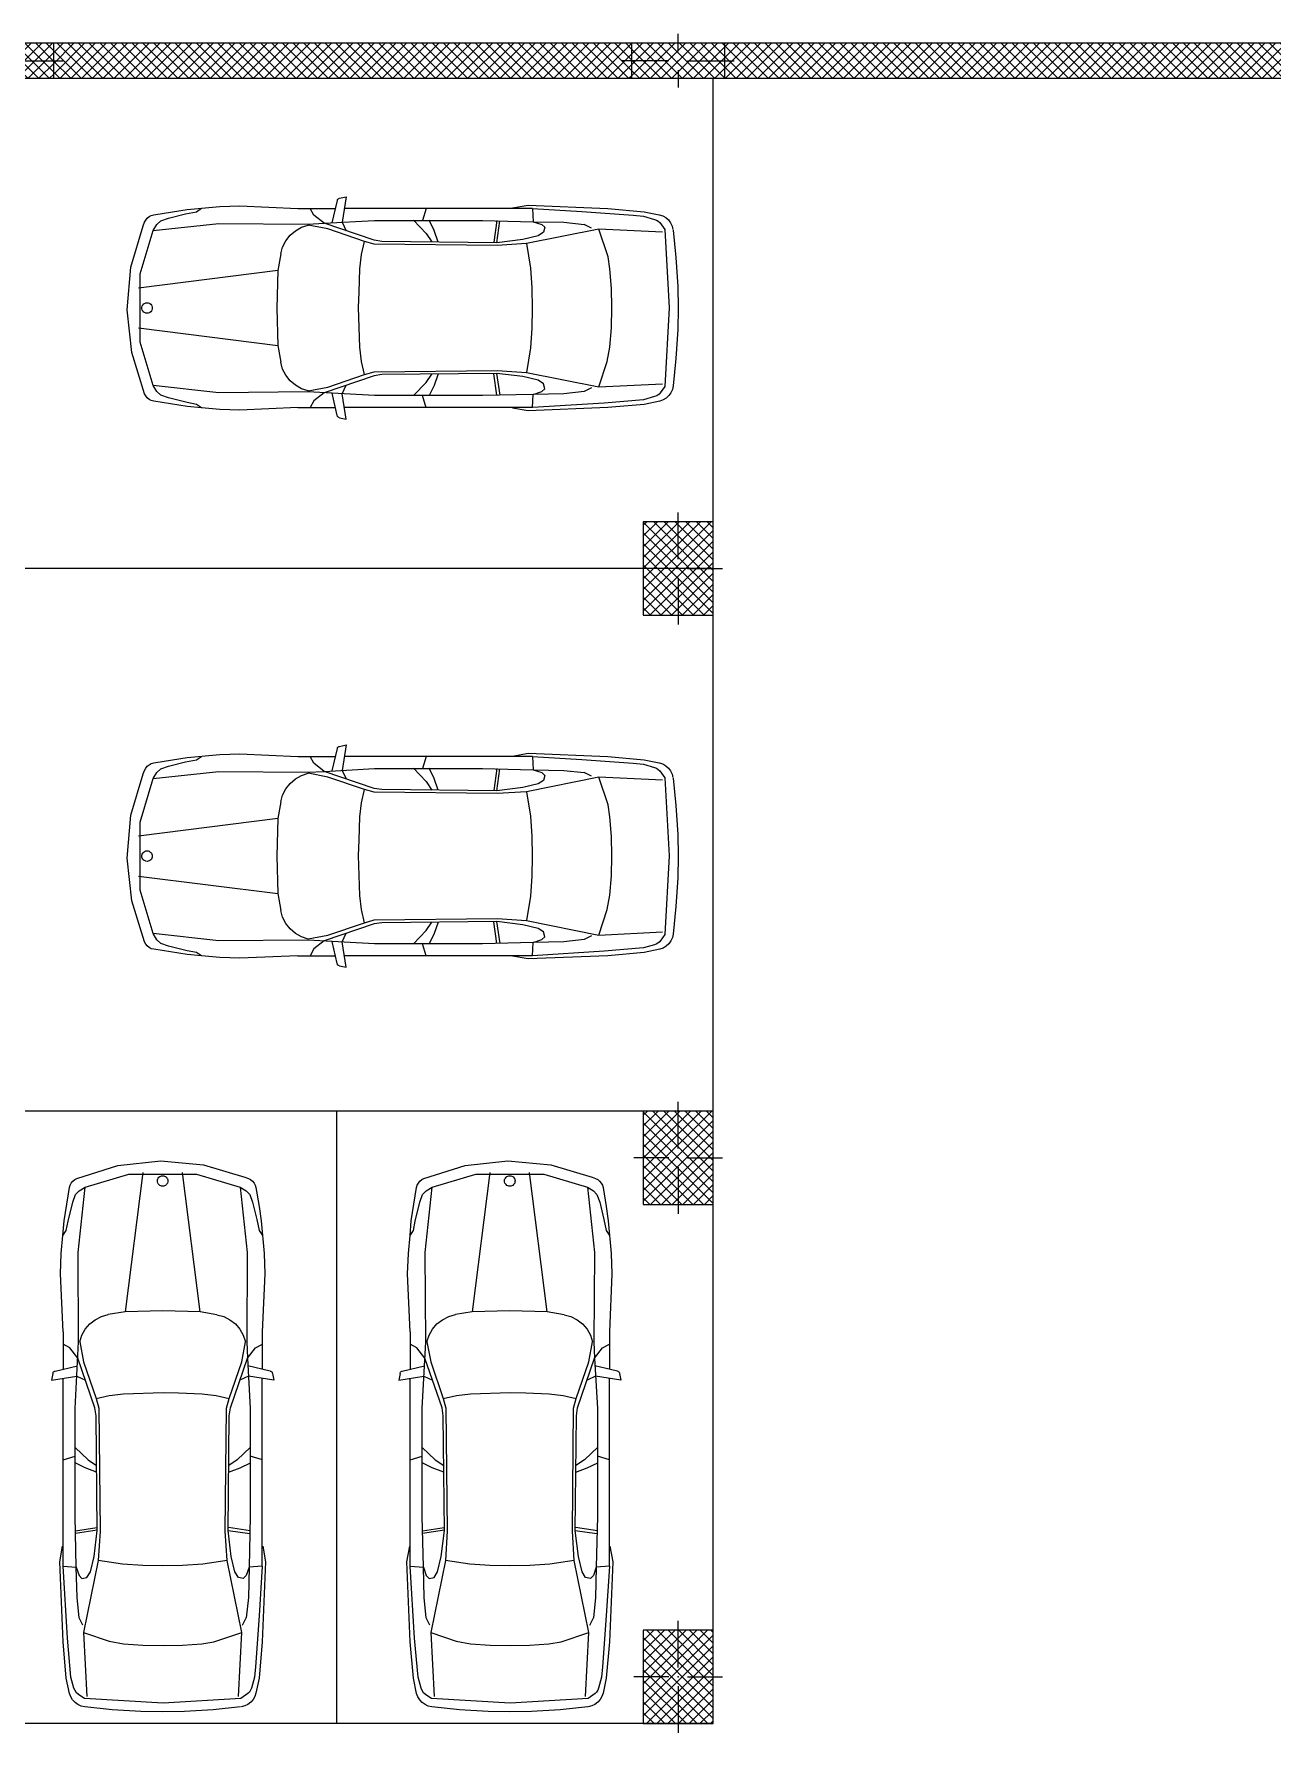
# Model space of a CAD drawing. Extents: x 613552 to 673048, y -929939 to -887889.
# Drawn here: x 619135 to 629743, y -910509 to -895949 of the extents above; entities that cross this region are included whole.
import ezdxf

# ---------------------------------------------------------------- set-up
doc = ezdxf.new("R2010")
doc.units = 0
for name, color, linetype in [('AAA_MOBILJE_PEN_NO__61', 251, 'CONTINUOUS'), ('DRAWING___FIGURE_PEN_NO__9', 132, 'CONTINUOUS'), ('STRUCTURAL_-_BEARING', 7, 'CONTINUOUS'), ('STRUCTURAL_-_BEARING_PEN_0', 14, 'CONTINUOUS'), ('STRUCTURAL_-_BEARING_PEN_1', 251, 'CONTINUOUS'), ('STRUCTURAL_-_BEARING_PEN_N', 7, 'CONTINUOUS')]:
    doc.layers.add(name, color=color, linetype=linetype)

# ---------------------------------------------------------------- blocks, each defined once
blk = doc.blocks.new('*X131')
at = {"layer": 'STRUCTURAL_-_BEARING_PEN_1', "color": 251, "linetype": 'CONTINUOUS'}
for p, q in [((546116, -896169), (546146, -896140)), ((546116, -896261), (546238, -896140)), ((546116, -896353), (546330, -896140)), ((546394, -896440), (546116, -896163)), ((546122, -896440), (546422, -896140)), ((546486, -896440), (546186, -896140)), ((546214, -896440), (546514, -896140)), ((546578, -896440), (546278, -896140)), ((546305, -896440), (546605, -896140)), ((546669, -896440), (546369, -896140)), ((546397, -896440), (546697, -896140)), ((546761, -896440), (546461, -896140)), ((546489, -896440), (546789, -896140)), ((546853, -896440), (546553, -896140)), ((546581, -896440), (546881, -896140)), ((546945, -896440), (546645, -896140)), ((546673, -896440), (546973, -896140)), ((547037, -896440), (546737, -896140)), ((546765, -896440), (547065, -896140)), ((547129, -896440), (546829, -896140)), ((546857, -896440), (547157, -896140)), ((547221, -896440), (546921, -896140)), ((546949, -896440), (547249, -896140)), ((547313, -896440), (547013, -896140)), ((547041, -896440), (547341, -896140)), ((547405, -896440), (547105, -896140)), ((547133, -896440), (547433, -896140)), ((547497, -896440), (547197, -896140)), ((547225, -896440), (547525, -896140)), ((547589, -896440), (547289, -896140)), ((547317, -896440), (547617, -896140)), ((547681, -896440), (547381, -896140)), ((547409, -896440), (547709, -896140)), ((547773, -896440), (547473, -896140)), ((547500, -896440), (547800, -896140)), ((547864, -896440), (547564, -896140)), ((547592, -896440), (547892, -896140)), ((547956, -896440), (547656, -896140)), ((547684, -896440), (547984, -896140)), ((548048, -896440), (547748, -896140)), ((547776, -896440), (548076, -896140)), ((548140, -896440), (547840, -896140)), ((547868, -896440), (548168, -896140)), ((548232, -896440), (547932, -896140)), ((547960, -896440), (548260, -896140)), ((548324, -896440), (548024, -896140)), ((548052, -896440), (548352, -896140)), ((548416, -896440), (548116, -896140)), ((548144, -896440), (548444, -896140)), ((548508, -896440), (548208, -896140)), ((548236, -896440), (548536, -896140)), ((548600, -896440), (548300, -896140)), ((548328, -896440), (548628, -896140)), ((548692, -896440), (548392, -896140)), ((548420, -896440), (548720, -896140)), ((548784, -896440), (548484, -896140)), ((548512, -896440), (548812, -896140)), ((548876, -896440), (548576, -896140)), ((548604, -896440), (548904, -896140)), ((548968, -896440), (548668, -896140)), ((548695, -896440), (548995, -896140)), ((549059, -896440), (548759, -896140)), ((548787, -896440), (549087, -896140)), ((549151, -896440), (548851, -896140)), ((548879, -896440), (549179, -896140)), ((549243, -896440), (548943, -896140)), ((548971, -896440), (549271, -896140)), ((549335, -896440), (549035, -896140)), ((549063, -896440), (549363, -896140)), ((549427, -896440), (549127, -896140)), ((549155, -896440), (549455, -896140)), ((549519, -896440), (549219, -896140)), ((549247, -896440), (549547, -896140)), ((549611, -896440), (549311, -896140)), ((549339, -896440), (549639, -896140)), ((549703, -896440), (549403, -896140)), ((549431, -896440), (549731, -896140)), ((549795, -896440), (549495, -896140)), ((549523, -896440), (549823, -896140)), ((549887, -896440), (549587, -896140)), ((549615, -896440), (549915, -896140)), ((549979, -896440), (549679, -896140)), ((549707, -896440), (550007, -896140)), ((550071, -896440), (549771, -896140)), ((549799, -896440), (550099, -896140)), ((550163, -896440), (549863, -896140)), ((549890, -896440), (550190, -896140)), ((550254, -896440), (549954, -896140)), ((549982, -896440), (550282, -896140)), ((550346, -896440), (550046, -896140)), ((550074, -896440), (550374, -896140)), ((550438, -896440), (550138, -896140)), ((550166, -896440), (550466, -896140)), ((550530, -896440), (550230, -896140)), ((550258, -896440), (550558, -896140)), ((550622, -896440), (550322, -896140)), ((550350, -896440), (550650, -896140)), ((550714, -896440), (550414, -896140)), ((550442, -896440), (550742, -896140)), ((550806, -896440), (550506, -896140)), ((550534, -896440), (550834, -896140)), ((550898, -896440), (550598, -896140)), ((550626, -896440), (550926, -896140)), ((550990, -896440), (550690, -896140)), ((550718, -896440), (551018, -896140)), ((551082, -896440), (550782, -896140)), ((550810, -896440), (551110, -896140)), ((551174, -896440), (550874, -896140)), ((550902, -896440), (551202, -896140)), ((551266, -896440), (550966, -896140)), ((550994, -896440), (551266, -896167)), ((551266, -896349), (551058, -896140)), ((551266, -896257), (551149, -896140)), ((551266, -896165), (551241, -896140)), ((546302, -896440), (546116, -896254)), ((551086, -896440), (551266, -896259)), ((546210, -896440), (546116, -896346)), ((546118, -896440), (546116, -896438)), ((551177, -896440), (551266, -896351))]:
    blk.add_line(p, q, dxfattribs=at)
blk = doc.blocks.new('*X132')
at = {"layer": 'STRUCTURAL_-_BEARING_PEN_1', "color": 251, "linetype": 'CONTINUOUS'}
for p, q in [((540366, -896220), (540447, -896140)), ((540366, -896312), (540538, -896140)), ((540366, -896404), (540630, -896140)), ((540694, -896440), (540394, -896140)), ((540422, -896440), (540722, -896140)), ((540786, -896440), (540486, -896140)), ((540514, -896440), (540814, -896140)), ((540878, -896440), (540578, -896140)), ((540606, -896440), (540906, -896140)), ((540970, -896440), (540670, -896140)), ((540698, -896440), (540998, -896140)), ((541062, -896440), (540762, -896140)), ((540790, -896440), (541090, -896140)), ((541154, -896440), (540854, -896140)), ((540882, -896440), (541182, -896140)), ((541246, -896440), (540946, -896140)), ((540974, -896440), (541274, -896140)), ((541338, -896440), (541038, -896140)), ((541066, -896440), (541366, -896140)), ((541430, -896440), (541130, -896140)), ((541158, -896440), (541458, -896140)), ((541522, -896440), (541222, -896140)), ((541250, -896440), (541550, -896140)), ((541614, -896440), (541314, -896140)), ((541342, -896440), (541642, -896140)), ((541706, -896440), (541406, -896140)), ((541433, -896440), (541733, -896140)), ((541797, -896440), (541497, -896140)), ((541525, -896440), (541825, -896140)), ((541889, -896440), (541589, -896140)), ((541617, -896440), (541917, -896140)), ((541981, -896440), (541681, -896140)), ((541709, -896440), (542009, -896140)), ((542073, -896440), (541773, -896140)), ((541801, -896440), (542101, -896140)), ((542165, -896440), (541865, -896140)), ((541893, -896440), (542193, -896140)), ((542257, -896440), (541957, -896140)), ((541985, -896440), (542285, -896140)), ((542349, -896440), (542049, -896140)), ((542077, -896440), (542377, -896140)), ((542441, -896440), (542141, -896140)), ((542169, -896440), (542469, -896140)), ((542533, -896440), (542233, -896140)), ((542261, -896440), (542561, -896140)), ((542625, -896440), (542325, -896140)), ((542353, -896440), (542653, -896140)), ((542717, -896440), (542417, -896140)), ((542445, -896440), (542745, -896140)), ((542809, -896440), (542509, -896140)), ((542537, -896440), (542837, -896140)), ((542901, -896440), (542601, -896140)), ((542629, -896440), (542929, -896140)), ((542992, -896440), (542692, -896140)), ((542720, -896440), (543020, -896140)), ((543084, -896440), (542784, -896140)), ((542812, -896440), (543112, -896140)), ((543176, -896440), (542876, -896140)), ((542904, -896440), (543204, -896140)), ((543268, -896440), (542968, -896140)), ((542996, -896440), (543296, -896140)), ((543360, -896440), (543060, -896140)), ((543088, -896440), (543388, -896140)), ((543452, -896440), (543152, -896140)), ((543180, -896440), (543480, -896140)), ((543544, -896440), (543244, -896140)), ((543272, -896440), (543572, -896140)), ((543636, -896440), (543336, -896140)), ((543364, -896440), (543664, -896140)), ((543728, -896440), (543428, -896140)), ((543456, -896440), (543756, -896140)), ((543820, -896440), (543520, -896140)), ((543548, -896440), (543848, -896140)), ((543912, -896440), (543612, -896140)), ((543640, -896440), (543940, -896140)), ((544004, -896440), (543704, -896140)), ((543732, -896440), (544032, -896140)), ((544096, -896440), (543796, -896140)), ((543824, -896440), (544124, -896140)), ((544188, -896440), (543888, -896140)), ((543915, -896440), (544215, -896140)), ((544279, -896440), (543979, -896140)), ((544007, -896440), (544307, -896140)), ((544371, -896440), (544071, -896140)), ((544099, -896440), (544399, -896140)), ((544463, -896440), (544163, -896140)), ((544191, -896440), (544491, -896140)), ((544555, -896440), (544255, -896140)), ((544283, -896440), (544583, -896140)), ((544647, -896440), (544347, -896140)), ((544375, -896440), (544675, -896140)), ((544739, -896440), (544439, -896140)), ((544467, -896440), (544767, -896140)), ((544831, -896440), (544531, -896140)), ((544559, -896440), (544859, -896140)), ((544923, -896440), (544623, -896140)), ((544651, -896440), (544951, -896140)), ((545015, -896440), (544715, -896140)), ((544743, -896440), (545043, -896140)), ((545107, -896440), (544807, -896140)), ((544835, -896440), (545135, -896140)), ((545199, -896440), (544899, -896140)), ((544927, -896440), (545227, -896140)), ((545291, -896440), (544991, -896140)), ((545019, -896440), (545316, -896142)), ((545316, -896374), (545083, -896140)), ((545316, -896282), (545174, -896140)), ((545316, -896190), (545266, -896140)), ((540602, -896440), (540366, -896204)), ((540511, -896440), (540366, -896296)), ((545110, -896440), (545316, -896234)), ((540419, -896440), (540366, -896388)), ((545202, -896440), (545316, -896326)), ((545294, -896440), (545316, -896418))]:
    blk.add_line(p, q, dxfattribs=at)
blk = doc.blocks.new('WALL_12', base_point=(539566, -896140))
at = {"layer": 'STRUCTURAL_-_BEARING_PEN_N', "color": 7, "linetype": 'CONTINUOUS', "flags": 128}
for points in [[(584366, -896140), (539566, -896140)], [(539866, -896440), (584066, -896440)]]:
    blk.add_lwpolyline(points, dxfattribs=at)
at = {"layer": 'STRUCTURAL_-_BEARING_PEN_1', "color": 251, "linetype": 'CONTINUOUS'}
for name in ['*X132', '*X131']:
    blk.add_blockref(name, (0, 0), dxfattribs=at)
blk = doc.blocks.new('*X167')
at = {"layer": 'STRUCTURAL_-_BEARING', "color": 18, "linetype": 'CONTINUOUS'}
for p, q in [((545316, -896142), (545319, -896140)), ((545316, -896234), (545410, -896140)), ((545316, -896326), (545502, -896140)), ((545316, -896418), (545594, -896140)), ((545658, -896440), (545358, -896140)), ((545386, -896440), (545686, -896140)), ((545750, -896440), (545450, -896140)), ((545478, -896440), (545778, -896140)), ((545842, -896440), (545542, -896140)), ((545570, -896440), (545870, -896140)), ((545934, -896440), (545634, -896140)), ((545662, -896440), (545962, -896140)), ((546026, -896440), (545726, -896140)), ((545754, -896440), (546054, -896140)), ((546116, -896438), (545818, -896140)), ((546116, -896346), (545910, -896140)), ((546116, -896254), (546002, -896140)), ((546116, -896163), (546094, -896140)), ((545566, -896440), (545316, -896190)), ((545474, -896440), (545316, -896282)), ((545846, -896440), (546116, -896169)), ((545938, -896440), (546116, -896261)), ((545383, -896440), (545316, -896374)), ((546030, -896440), (546116, -896353))]:
    blk.add_line(p, q, dxfattribs=at)
blk = doc.blocks.new('COLUMN_7', base_point=(545716, -896290))
at = {"layer": 'STRUCTURAL_-_BEARING_PEN_0', "color": 14, "linetype": 'CONTINUOUS', "flags": 128}
blk.add_lwpolyline([(545316, -896440), (546116, -896440), (546116, -896140), (545316, -896140)], close=True, dxfattribs=at)
at = {"layer": 'STRUCTURAL_-_BEARING_PEN_N', "color": 7, "linetype": 'CONTINUOUS'}
for p, q in [((545716, -896210), (545716, -896060)), ((545636, -896290), (545236, -896290)), ((545796, -896290), (546196, -896290)), ((545716, -896370), (545716, -896520))]:
    blk.add_line(p, q, dxfattribs=at)
blk.add_point((545716, -896290), dxfattribs=at)
at = {"layer": 'STRUCTURAL_-_BEARING', "color": 18, "linetype": 'CONTINUOUS'}
blk.add_blockref('*X167', (0, 0), dxfattribs=at)
blk = doc.blocks.new('*X168')
at = {"layer": 'STRUCTURAL_-_BEARING', "color": 18, "linetype": 'CONTINUOUS'}
for p, q in [((539566, -896193), (539619, -896140)), ((539566, -896285), (539711, -896140)), ((539566, -896377), (539803, -896140)), ((539867, -896440), (539567, -896140)), ((539595, -896440), (539895, -896140)), ((539959, -896440), (539659, -896140)), ((539687, -896440), (539987, -896140)), ((540051, -896440), (539751, -896140)), ((539779, -896440), (540079, -896140)), ((540143, -896440), (539843, -896140)), ((539871, -896440), (540171, -896140)), ((540235, -896440), (539935, -896140)), ((539963, -896440), (540263, -896140)), ((540327, -896440), (540027, -896140)), ((540055, -896440), (540355, -896140)), ((540366, -896388), (540119, -896140)), ((540366, -896296), (540211, -896140)), ((540366, -896204), (540302, -896140)), ((539775, -896440), (539566, -896231)), ((540147, -896440), (540366, -896220)), ((540238, -896440), (540366, -896312)), ((539683, -896440), (539566, -896323)), ((539591, -896440), (539566, -896415)), ((540330, -896440), (540366, -896404))]:
    blk.add_line(p, q, dxfattribs=at)
blk = doc.blocks.new('COLUMN_8', base_point=(539966, -896290))
at = {"layer": 'STRUCTURAL_-_BEARING_PEN_0', "color": 14, "linetype": 'CONTINUOUS', "flags": 128}
blk.add_lwpolyline([(539566, -896440), (540366, -896440), (540366, -896140), (539566, -896140)], close=True, dxfattribs=at)
at = {"layer": 'STRUCTURAL_-_BEARING_PEN_N', "color": 7, "linetype": 'CONTINUOUS'}
for p, q in [((539966, -896210), (539966, -896060)), ((539886, -896290), (539486, -896290)), ((540046, -896290), (540446, -896290)), ((539966, -896370), (539966, -896520))]:
    blk.add_line(p, q, dxfattribs=at)
blk.add_point((539966, -896290), dxfattribs=at)
at = {"layer": 'STRUCTURAL_-_BEARING', "color": 18, "linetype": 'CONTINUOUS'}
blk.add_blockref('*X168', (0, 0), dxfattribs=at)
blk = doc.blocks.new('*X203')
at = {"layer": 'STRUCTURAL_-_BEARING', "color": 18, "linetype": 'CONTINUOUS'}
for p, q in [((545416, -905326), (545453, -905290)), ((545416, -905418), (545545, -905290)), ((545416, -905510), (545637, -905290)), ((545416, -905602), (545729, -905290)), ((545416, -905694), (545821, -905290)), ((545416, -905786), (545912, -905290)), ((545416, -905878), (546004, -905290)), ((546016, -905898), (545416, -905298)), ((546016, -905806), (545500, -905290)), ((546016, -905715), (545592, -905290)), ((546016, -905623), (545684, -905290)), ((546016, -905531), (545776, -905290)), ((546016, -905439), (545867, -905290)), ((546016, -905347), (545959, -905290)), ((545416, -905970), (546016, -905370)), ((546016, -905990), (545416, -905390)), ((545416, -906062), (546016, -905462)), ((546016, -906082), (545416, -905482)), ((545932, -906090), (545416, -905574)), ((545480, -906090), (546016, -905554)), ((545840, -906090), (545416, -905666)), ((545748, -906090), (545416, -905758)), ((545572, -906090), (546016, -905645)), ((545664, -906090), (546016, -905737)), ((545656, -906090), (545416, -905850)), ((545756, -906090), (546016, -905829)), ((545848, -906090), (546016, -905921)), ((545564, -906090), (545416, -905942)), ((545472, -906090), (545416, -906034)), ((545940, -906090), (546016, -906013))]:
    blk.add_line(p, q, dxfattribs=at)
blk = doc.blocks.new('COLUMN_34', base_point=(545716, -905690))
at = {"layer": 'STRUCTURAL_-_BEARING_PEN_0', "color": 14, "linetype": 'CONTINUOUS', "flags": 128}
blk.add_lwpolyline([(545416, -906090), (546016, -906090), (546016, -905290), (545416, -905290)], close=True, dxfattribs=at)
at = {"layer": 'STRUCTURAL_-_BEARING_PEN_N', "color": 7, "linetype": 'CONTINUOUS'}
for p, q in [((545716, -905610), (545716, -905210)), ((545636, -905690), (545336, -905690)), ((545716, -905770), (545716, -906170)), ((545796, -905690), (546096, -905690))]:
    blk.add_line(p, q, dxfattribs=at)
blk.add_point((545716, -905690), dxfattribs=at)
at = {"layer": 'STRUCTURAL_-_BEARING', "color": 18, "linetype": 'CONTINUOUS'}
blk.add_blockref('*X203', (0, 0), dxfattribs=at)
blk = doc.blocks.new('*X204')
at = {"layer": 'STRUCTURAL_-_BEARING', "color": 18, "linetype": 'CONTINUOUS'}
for p, q in [((545416, -909831), (545507, -909740)), ((545416, -909922), (545599, -909740)), ((545416, -910014), (545691, -909740)), ((545416, -910106), (545783, -909740)), ((545416, -910198), (545875, -909740)), ((545416, -910290), (545967, -909740)), ((545416, -910382), (546016, -909782)), ((546016, -910403), (545416, -909803)), ((546016, -910311), (545445, -909740)), ((546016, -910219), (545537, -909740)), ((546016, -910127), (545629, -909740)), ((546016, -910035), (545721, -909740)), ((546016, -909943), (545813, -909740)), ((546016, -909851), (545905, -909740)), ((546016, -909759), (545997, -909740)), ((545416, -910474), (546016, -909874)), ((546016, -910495), (545416, -909895)), ((545970, -910540), (545416, -909987)), ((545443, -910540), (546016, -909966)), ((545878, -910540), (545416, -910078)), ((545534, -910540), (546016, -910058)), ((545786, -910540), (545416, -910170)), ((545694, -910540), (545416, -910262)), ((545626, -910540), (546016, -910150)), ((545718, -910540), (546016, -910242)), ((545602, -910540), (545416, -910354)), ((545810, -910540), (546016, -910334)), ((545902, -910540), (546016, -910426)), ((545510, -910540), (545416, -910446)), ((545418, -910540), (545416, -910538)), ((545994, -910540), (546016, -910517))]:
    blk.add_line(p, q, dxfattribs=at)
blk = doc.blocks.new('COLUMN_35', base_point=(545716, -910140))
at = {"layer": 'STRUCTURAL_-_BEARING_PEN_0', "color": 14, "linetype": 'CONTINUOUS', "flags": 128}
blk.add_lwpolyline([(545416, -910540), (546016, -910540), (546016, -909740), (545416, -909740)], close=True, dxfattribs=at)
at = {"layer": 'STRUCTURAL_-_BEARING_PEN_N', "color": 7, "linetype": 'CONTINUOUS'}
for p, q in [((545716, -910060), (545716, -909660)), ((545636, -910140), (545336, -910140)), ((545796, -910140), (546096, -910140)), ((545716, -910220), (545716, -910620))]:
    blk.add_line(p, q, dxfattribs=at)
blk.add_point((545716, -910140), dxfattribs=at)
at = {"layer": 'STRUCTURAL_-_BEARING', "color": 18, "linetype": 'CONTINUOUS'}
blk.add_blockref('*X204', (0, 0), dxfattribs=at)
blk = doc.blocks.new('*X219')
at = {"layer": 'STRUCTURAL_-_BEARING', "color": 18, "linetype": 'CONTINUOUS'}
for p, q in [((545416, -900270), (545447, -900240)), ((545416, -900362), (545539, -900240)), ((545416, -900454), (545631, -900240)), ((545416, -900546), (545723, -900240)), ((545416, -900638), (545815, -900240)), ((545416, -900730), (545907, -900240)), ((545416, -900822), (545999, -900240)), ((546016, -900843), (545416, -900243)), ((546016, -900751), (545506, -900240)), ((546016, -900659), (545597, -900240)), ((546016, -900567), (545689, -900240)), ((546016, -900475), (545781, -900240)), ((546016, -900383), (545873, -900240)), ((546016, -900291), (545965, -900240)), ((545416, -900914), (546016, -900314)), ((546016, -900934), (545416, -900334)), ((545416, -901006), (546016, -900406)), ((546016, -901026), (545416, -900426)), ((545938, -901040), (545416, -900518)), ((545474, -901040), (546016, -900498)), ((545846, -901040), (545416, -900610)), ((545566, -901040), (546016, -900590)), ((545658, -901040), (546016, -900682)), ((545754, -901040), (545416, -900702)), ((545662, -901040), (545416, -900794)), ((545750, -901040), (546016, -900774)), ((545570, -901040), (545416, -900886)), ((545842, -901040), (546016, -900865)), ((545934, -901040), (546016, -900957)), ((545478, -901040), (545416, -900978))]:
    blk.add_line(p, q, dxfattribs=at)
blk = doc.blocks.new('COLUMN_50', base_point=(545716, -900640))
at = {"layer": 'STRUCTURAL_-_BEARING_PEN_0', "color": 14, "linetype": 'CONTINUOUS', "flags": 128}
blk.add_lwpolyline([(545416, -900240), (545416, -901040), (546016, -901040), (546016, -900240)], close=True, dxfattribs=at)
at = {"layer": 'STRUCTURAL_-_BEARING_PEN_N', "color": 7, "linetype": 'CONTINUOUS'}
for p, q in [((545716, -900560), (545716, -900160)), ((545636, -900640), (545336, -900640)), ((545796, -900640), (546096, -900640)), ((545716, -900720), (545716, -901120))]:
    blk.add_line(p, q, dxfattribs=at)
blk.add_point((545716, -900640), dxfattribs=at)
at = {"layer": 'STRUCTURAL_-_BEARING', "color": 18, "linetype": 'CONTINUOUS'}
blk.add_blockref('*X219', (0, 0), dxfattribs=at)

msp = doc.modelspace()

# ---------------------------------------------------------------- linework, layer by layer
at = {"layer": 'AAA_MOBILJE_PEN_NO__61', "color": 251, "linetype": 'CONTINUOUS'}
for p, q in [((620161, -897499), (620321, -897472)), ((620321, -897472), (620447, -897453)), ((620434, -897491), (620528, -897472)), ((620447, -897453), (620727, -897428)), ((620528, -897472), (620572, -897443)), ((620727, -897428), (620899, -897422)), ((620899, -897422), (621396, -897444)), ((621396, -897444), (621717, -897444)), ((621534, -897502), (621502, -897444)), ((621733, -897376), (621688, -897568)), ((621752, -897357), (621809, -897345)), ((621809, -897345), (621777, -897563)), ((623406, -897444), (621795, -897444)), ((622495, -897444), (622463, -897547)), ((623235, -897440), (623369, -897416)), ((623369, -897416), (624053, -897444)), ((623406, -897444), (623413, -897558)), ((623406, -897444), (623830, -897471)), ((623830, -897471), (624269, -897502)), ((624053, -897444), (624364, -897472)), ((624364, -897472), (624493, -897499)), ((620071, -897593), (620083, -897563)), ((620157, -897633), (620718, -897572)), ((620157, -897633), (620188, -897582)), ((620188, -897582), (620221, -897550)), ((620221, -897550), (620287, -897527)), ((620287, -897527), (620434, -897491)), ((620718, -897572), (621483, -897578)), ((621483, -897578), (621623, -897571)), ((621653, -897620), (621484, -897588)), ((621623, -897571), (621534, -897502)), ((621623, -897571), (622054, -897547)), ((622049, -897717), (621623, -897571)), ((621968, -897727), (621653, -897620)), ((621777, -897563), (621811, -897636)), ((622054, -897547), (622977, -897547)), ((622386, -897545), (622495, -897659)), ((622563, -897633), (622520, -897545)), ((622977, -897547), (623413, -897558)), ((623102, -897547), (623075, -897734)), ((623100, -897738), (623126, -897550)), ((623974, -897621), (623356, -897746)), ((623413, -897558), (623674, -897563)), ((623413, -897558), (623486, -897582)), ((623486, -897582), (623512, -897606)), ((623512, -897606), (623502, -897649)), ((623674, -897563), (623849, -897582)), ((623912, -897613), (623849, -897582)), ((624521, -897648), (623974, -897621)), ((624054, -897858), (623974, -897621)), ((624269, -897502), (624358, -897511)), ((624358, -897511), (624451, -897538)), ((624497, -897566), (624540, -897626)), ((620046, -898006), (620157, -897633)), ((621942, -897840), (621968, -897727)), ((622050, -897750), (621968, -897727)), ((622117, -897727), (622049, -897717)), ((623105, -897762), (622050, -897750)), ((623100, -897738), (622117, -897727)), ((622495, -897659), (622543, -897731)), ((622599, -897732), (622563, -897633)), ((623323, -897710), (623100, -897738)), ((623356, -897746), (623105, -897762)), ((623454, -897678), (623323, -897710)), ((623356, -897746), (623389, -897955)), ((623502, -897649), (623454, -897678)), ((624540, -897626), (624579, -898295)), ((624611, -897630), (624636, -897865)), ((621251, -897832), (621226, -897976)), ((621928, -897961), (621942, -897840)), ((624070, -897962), (624054, -897858)), ((624636, -897865), (624651, -898112)), ((621226, -897976), (620032, -898127)), ((620046, -898589), (620046, -898006)), ((621226, -897976), (621216, -898298)), ((621921, -898161), (621928, -897961)), ((623389, -897955), (623401, -898126)), ((624083, -898129), (624070, -897962)), ((621917, -898293), (621921, -898161)), ((623401, -898126), (623403, -898301)), ((624086, -898294), (624083, -898129)), ((624651, -898112), (624655, -898298)), ((619933, -898298), (619933, -898298)), ((621216, -898298), (621226, -898619)), ((621928, -898634), (621917, -898293)), ((623403, -898301), (623401, -898469)), ((624083, -898466), (624086, -898294)), ((624579, -898295), (624540, -898969)), ((624655, -898298), (624651, -898483)), ((620032, -898468), (621226, -898619)), ((623401, -898469), (623389, -898640)), ((624070, -898633), (624083, -898466)), ((624651, -898483), (624636, -898730)), ((620157, -898962), (620046, -898589)), ((621226, -898619), (621250, -898763)), ((621942, -898755), (621928, -898634)), ((623389, -898640), (623356, -898849)), ((624047, -898756), (624070, -898633)), ((621968, -898868), (621942, -898755)), ((623974, -898974), (624047, -898756)), ((624636, -898730), (624611, -898965)), ((622049, -898878), (621623, -899024)), ((621653, -898975), (621968, -898868)), ((621968, -898868), (622050, -898845)), ((622117, -898868), (622049, -898878)), ((622050, -898845), (623105, -898833)), ((623100, -898858), (622117, -898868)), ((622495, -898936), (622543, -898864)), ((622599, -898863), (622563, -898962)), ((623102, -899045), (623075, -898861)), ((623098, -898858), (623126, -899045)), ((623323, -898885), (623100, -898858)), ((623105, -898833), (623356, -898849)), ((623454, -898917), (623323, -898885)), ((623356, -898849), (623974, -898974)), ((623502, -898946), (623454, -898917)), ((620718, -899023), (620157, -898962)), ((620188, -899014), (620157, -898962)), ((620221, -899045), (620188, -899014)), ((620287, -899068), (620221, -899045)), ((620449, -899108), (620287, -899068)), ((621483, -899017), (620718, -899023)), ((622054, -899048), (621483, -899017)), ((621484, -899007), (621653, -898975)), ((621623, -899024), (621534, -899093)), ((621733, -899219), (621689, -899028)), ((621777, -899032), (621811, -898959)), ((621809, -899250), (621777, -899032)), ((622977, -899048), (622054, -899048)), ((622387, -899048), (622495, -898936)), ((622495, -899152), (622463, -899048)), ((622563, -898962), (622521, -899048)), ((623413, -899038), (622977, -899048)), ((623406, -899151), (623413, -899038)), ((623413, -899038), (623486, -899013)), ((623674, -899032), (623413, -899038)), ((623486, -899013), (623512, -898989)), ((623512, -898989), (623502, -898946)), ((623849, -899013), (623674, -899032)), ((623912, -898982), (623849, -899013)), ((623974, -898974), (624521, -898947)), ((624451, -899057), (624358, -899084)), ((624540, -898969), (624501, -899025)), ((620447, -899142), (620161, -899096)), ((620572, -899152), (620447, -899142)), ((620528, -899123), (620449, -899108)), ((620572, -899152), (620528, -899123)), ((620727, -899167), (620572, -899152)), ((620899, -899173), (620727, -899167)), ((621396, -899151), (620899, -899173)), ((621396, -899151), (621717, -899151)), ((621534, -899093), (621502, -899151)), ((623406, -899151), (621795, -899151)), ((623369, -899179), (623235, -899155)), ((624053, -899151), (623369, -899179)), ((624022, -899113), (623406, -899151)), ((624358, -899084), (624022, -899113)), ((624364, -899124), (624053, -899151)), ((624497, -899095), (624364, -899124)), ((621752, -899238), (621809, -899250)), ((620447, -902150), (620727, -902125)), ((620727, -902125), (620899, -902119)), ((620899, -902119), (621396, -902141)), ((621733, -902073), (621688, -902265)), ((621752, -902054), (621809, -902042)), ((621809, -902042), (621777, -902260)), ((623235, -902137), (623369, -902113)), ((623369, -902113), (624053, -902141)), ((620071, -902290), (620083, -902260)), ((620157, -902330), (620718, -902269)), ((620157, -902330), (620188, -902279)), ((620161, -902196), (620321, -902169)), ((620188, -902279), (620221, -902247)), ((620221, -902247), (620287, -902224)), ((620287, -902224), (620434, -902188)), ((620321, -902169), (620447, -902150)), ((620434, -902188), (620528, -902169)), ((620528, -902169), (620572, -902140)), ((620718, -902269), (621483, -902275)), ((621396, -902141), (621717, -902141)), ((621483, -902275), (621623, -902268)), ((621534, -902199), (621502, -902141)), ((621623, -902268), (621534, -902199)), ((621623, -902268), (622054, -902244)), ((622049, -902414), (621623, -902268)), ((621777, -902260), (621811, -902333)), ((623406, -902141), (621795, -902141)), ((622054, -902244), (622977, -902244)), ((622386, -902242), (622495, -902356)), ((622495, -902141), (622463, -902244)), ((622563, -902330), (622520, -902242)), ((622977, -902244), (623413, -902255)), ((623102, -902244), (623075, -902431)), ((623100, -902435), (623126, -902247)), ((623406, -902141), (623413, -902255)), ((623406, -902141), (623830, -902168)), ((623413, -902255), (623674, -902260)), ((623413, -902255), (623486, -902279)), ((623486, -902279), (623512, -902303)), ((623674, -902260), (623849, -902279)), ((623830, -902168), (624269, -902199)), ((623912, -902310), (623849, -902279)), ((624053, -902141), (624364, -902169)), ((624269, -902199), (624358, -902208)), ((624358, -902208), (624451, -902235)), ((624364, -902169), (624493, -902196)), ((624497, -902263), (624540, -902323)), ((620046, -902703), (620157, -902330)), ((621653, -902317), (621484, -902285)), ((621968, -902424), (621653, -902317)), ((621942, -902537), (621968, -902424)), ((622050, -902447), (621968, -902424)), ((622117, -902424), (622049, -902414)), ((623100, -902435), (622117, -902424)), ((622495, -902356), (622543, -902428)), ((622599, -902429), (622563, -902330)), ((623323, -902407), (623100, -902435)), ((623454, -902375), (623323, -902407)), ((623974, -902318), (623356, -902443)), ((623502, -902346), (623454, -902375)), ((623512, -902303), (623502, -902346)), ((624521, -902345), (623974, -902318)), ((624054, -902555), (623974, -902318)), ((624540, -902323), (624579, -902992)), ((624611, -902327), (624636, -902562)), ((621251, -902529), (621226, -902673)), ((621928, -902658), (621942, -902537)), ((623105, -902459), (622050, -902447)), ((623356, -902443), (623105, -902459)), ((623356, -902443), (623389, -902652)), ((624070, -902659), (624054, -902555)), ((624636, -902562), (624651, -902809)), ((621226, -902673), (620032, -902824)), ((620046, -903286), (620046, -902703)), ((621226, -902673), (621216, -902995)), ((621921, -902858), (621928, -902658)), ((623389, -902652), (623401, -902823)), ((624083, -902826), (624070, -902659)), ((621917, -902990), (621921, -902858)), ((623401, -902823), (623403, -902998)), ((624086, -902991), (624083, -902826)), ((624651, -902809), (624655, -902995)), ((619933, -902995), (619933, -902995)), ((621216, -902995), (621226, -903316)), ((621928, -903331), (621917, -902990)), ((623403, -902998), (623401, -903166)), ((624083, -903163), (624086, -902991)), ((624579, -902992), (624540, -903666)), ((624655, -902995), (624651, -903180)), ((620032, -903165), (621226, -903316)), ((620157, -903659), (620046, -903286)), ((623401, -903166), (623389, -903337)), ((624070, -903330), (624083, -903163)), ((624651, -903180), (624636, -903427)), ((621226, -903316), (621250, -903460)), ((621942, -903452), (621928, -903331)), ((623389, -903337), (623356, -903546)), ((624047, -903453), (624070, -903330)), ((624636, -903427), (624611, -903662)), ((622049, -903575), (621623, -903721)), ((621653, -903672), (621968, -903565)), ((621968, -903565), (621942, -903452)), ((621968, -903565), (622050, -903542)), ((622117, -903565), (622049, -903575)), ((622050, -903542), (623105, -903530)), ((623100, -903555), (622117, -903565)), ((622495, -903633), (622543, -903561)), ((622599, -903560), (622563, -903659)), ((623102, -903742), (623075, -903558)), ((623098, -903555), (623126, -903742)), ((623323, -903582), (623100, -903555)), ((623105, -903530), (623356, -903546)), ((623454, -903614), (623323, -903582)), ((623356, -903546), (623974, -903671)), ((623974, -903671), (624047, -903453)), ((620718, -903720), (620157, -903659)), ((620188, -903711), (620157, -903659)), ((620221, -903742), (620188, -903711)), ((621483, -903714), (620718, -903720)), ((622054, -903745), (621483, -903714)), ((621484, -903704), (621653, -903672)), ((621623, -903721), (621534, -903790)), ((621733, -903916), (621689, -903725)), ((621777, -903729), (621811, -903656)), ((621809, -903947), (621777, -903729)), ((622387, -903745), (622495, -903633)), ((622563, -903659), (622521, -903745)), ((623413, -903735), (622977, -903745)), ((623406, -903848), (623413, -903735)), ((623413, -903735), (623486, -903710)), ((623674, -903729), (623413, -903735)), ((623502, -903643), (623454, -903614)), ((623486, -903710), (623512, -903686)), ((623512, -903686), (623502, -903643)), ((623849, -903710), (623674, -903729)), ((623912, -903679), (623849, -903710)), ((623974, -903671), (624521, -903644)), ((624540, -903666), (624501, -903722)), ((620447, -903839), (620161, -903793)), ((620287, -903765), (620221, -903742)), ((620449, -903805), (620287, -903765)), ((620572, -903849), (620447, -903839)), ((620528, -903820), (620449, -903805)), ((620572, -903849), (620528, -903820)), ((620727, -903864), (620572, -903849)), ((620899, -903870), (620727, -903864)), ((621396, -903848), (620899, -903870)), ((621396, -903848), (621717, -903848)), ((621534, -903790), (621502, -903848)), ((623406, -903848), (621795, -903848)), ((622977, -903745), (622054, -903745)), ((622495, -903849), (622463, -903745)), ((623369, -903876), (623235, -903852)), ((624053, -903848), (623369, -903876)), ((624022, -903810), (623406, -903848)), ((624358, -903781), (624022, -903810)), ((624364, -903821), (624053, -903848)), ((624451, -903754), (624358, -903781)), ((624497, -903792), (624364, -903821)), ((621752, -903935), (621809, -903947)), ((620238, -905607), (620238, -905607)), ((623212, -905607), (623212, -905607)), ((619573, -905831), (619947, -905720)), ((620068, -905706), (619917, -906901)), ((619947, -905720), (620529, -905720)), ((620559, -906901), (620408, -905706)), ((620529, -905720), (620903, -905831)), ((620942, -905745), (620972, -905757)), ((622547, -905831), (622921, -905720)), ((623042, -905706), (622891, -906901)), ((622921, -905720), (623503, -905720)), ((623533, -906901), (623382, -905706)), ((623503, -905720), (623877, -905831)), ((623917, -905745), (623947, -905757)), ((619394, -906121), (619439, -905835)), ((619467, -905961), (619491, -905895)), ((619491, -905895), (619522, -905862)), ((619513, -906392), (619573, -905831)), ((619522, -905862), (619573, -905831)), ((620903, -905831), (620954, -905862)), ((620903, -905831), (620963, -906392)), ((620954, -905862), (620985, -905895)), ((620985, -905895), (621009, -905961)), ((621037, -905835), (621064, -905996)), ((622368, -906121), (622413, -905835)), ((622441, -905961), (622465, -905895)), ((622465, -905895), (622496, -905862)), ((622487, -906392), (622547, -905831)), ((622496, -905862), (622547, -905831)), ((623877, -905831), (623928, -905862)), ((623877, -905831), (623937, -906392)), ((623928, -905862), (623959, -905895)), ((623959, -905895), (623983, -905961)), ((624011, -905835), (624038, -905996)), ((619428, -906123), (619467, -905961)), ((621009, -905961), (621044, -906108)), ((621064, -905996), (621082, -906121)), ((622402, -906123), (622441, -905961)), ((623983, -905961), (624018, -906108)), ((624038, -905996), (624056, -906121)), ((619383, -906246), (619394, -906121)), ((619383, -906246), (619412, -906202)), ((619412, -906202), (619428, -906123)), ((621044, -906108), (621064, -906202)), ((621064, -906202), (621092, -906246)), ((621082, -906121), (621107, -906401)), ((622358, -906246), (622368, -906121)), ((622358, -906246), (622386, -906202)), ((622386, -906202), (622402, -906123)), ((624018, -906108), (624038, -906202)), ((624038, -906202), (624067, -906246)), ((624056, -906121), (624082, -906401)), ((619368, -906401), (619383, -906246)), ((622343, -906401), (622358, -906246)), ((619363, -906574), (619368, -906401)), ((619518, -907157), (619513, -906392)), ((620963, -906392), (620958, -907157)), ((621107, -906401), (621113, -906574)), ((622337, -906574), (622343, -906401)), ((622492, -907157), (622487, -906392)), ((623937, -906392), (623932, -907157)), ((624082, -906401), (624087, -906574)), ((619385, -907070), (619363, -906574)), ((621113, -906574), (621091, -907070)), ((622359, -907070), (622337, -906574)), ((624087, -906574), (624065, -907070)), ((619917, -906901), (619772, -906924)), ((620238, -906891), (619917, -906901)), ((620559, -906901), (620238, -906891)), ((620703, -906925), (620559, -906901)), ((622891, -906901), (622747, -906924)), ((623212, -906891), (622891, -906901)), ((623533, -906901), (623212, -906891)), ((623677, -906925), (623533, -906901)), ((619385, -907070), (619385, -907391)), ((621091, -907070), (621091, -907391)), ((622359, -907070), (622359, -907391)), ((624065, -907070), (624065, -907391)), ((619443, -907209), (619384, -907176)), ((619511, -907297), (619443, -907209)), ((619487, -907728), (619518, -907157)), ((619528, -907158), (619561, -907328)), ((620915, -907328), (620948, -907158)), ((620958, -907157), (620965, -907297)), ((620965, -907297), (621033, -907209)), ((621033, -907209), (621092, -907176)), ((622417, -907209), (622358, -907176)), ((622485, -907297), (622417, -907209)), ((622461, -907728), (622492, -907157)), ((622502, -907158), (622535, -907328)), ((623889, -907328), (623922, -907158)), ((623932, -907157), (623939, -907297)), ((623939, -907297), (624007, -907209)), ((624007, -907209), (624066, -907176)), ((619316, -907407), (619508, -907363)), ((619657, -907723), (619511, -907297)), ((619561, -907328), (619668, -907643)), ((620808, -907643), (620915, -907328)), ((620818, -907723), (620965, -907297)), ((620965, -907297), (620989, -907728)), ((621159, -907407), (620968, -907363)), ((622291, -907407), (622482, -907363)), ((622632, -907723), (622485, -907297)), ((622535, -907328), (622642, -907643)), ((623782, -907643), (623889, -907328)), ((623793, -907723), (623939, -907297)), ((623939, -907297), (623963, -907728)), ((624134, -907407), (623942, -907363)), ((619298, -907427), (619286, -907484)), ((619286, -907484), (619503, -907451)), ((619385, -909080), (619385, -907469)), ((619503, -907451), (619576, -907485)), ((620973, -907451), (620900, -907485)), ((621190, -907484), (620973, -907451)), ((621091, -909080), (621091, -907469)), ((621178, -907427), (621190, -907484)), ((622272, -907427), (622260, -907484)), ((622260, -907484), (622477, -907451)), ((622359, -909080), (622359, -907469)), ((622477, -907451), (622550, -907485)), ((623947, -907451), (623874, -907485)), ((624164, -907484), (623947, -907451)), ((624065, -909080), (624065, -907469)), ((624152, -907427), (624164, -907484)), ((619668, -907643), (619780, -907616)), ((619668, -907643), (619691, -907724)), ((619780, -907616), (619901, -907602)), ((619901, -907602), (620242, -907592)), ((620242, -907592), (620375, -907595)), ((620375, -907595), (620575, -907602)), ((620575, -907602), (620695, -907616)), ((620695, -907616), (620808, -907643)), ((620785, -907724), (620808, -907643)), ((622642, -907643), (622755, -907616)), ((622642, -907643), (622665, -907724)), ((622755, -907616), (622875, -907602)), ((622875, -907602), (623216, -907592)), ((623216, -907592), (623349, -907595)), ((623349, -907595), (623549, -907602)), ((623549, -907602), (623670, -907616)), ((623670, -907616), (623782, -907643)), ((623759, -907724), (623782, -907643)), ((619487, -908651), (619487, -907728)), ((619667, -907791), (619657, -907723)), ((619678, -908774), (619667, -907791)), ((619691, -907724), (619702, -908779)), ((620774, -908779), (620785, -907724)), ((620798, -908774), (620809, -907791)), ((620809, -907791), (620818, -907723)), ((620989, -907728), (620989, -908651)), ((622461, -908651), (622461, -907728)), ((622641, -907791), (622632, -907723)), ((622652, -908774), (622641, -907791)), ((622665, -907724), (622676, -908779)), ((623748, -908779), (623759, -907724)), ((623772, -908774), (623783, -907791)), ((623783, -907791), (623793, -907723)), ((623963, -907728), (623963, -908651)), ((619487, -908062), (619599, -908169)), ((620991, -908060), (620877, -908169)), ((622461, -908062), (622573, -908169)), ((623965, -908060), (623851, -908169)), ((619384, -908169), (619487, -908138)), ((619574, -908238), (619487, -908195)), ((619672, -908273), (619574, -908238)), ((619599, -908169), (619672, -908217)), ((620803, -908273), (620902, -908238)), ((620877, -908169), (620804, -908217)), ((620902, -908238), (620991, -908194)), ((621092, -908169), (620989, -908138)), ((622358, -908169), (622461, -908138)), ((622548, -908238), (622461, -908195)), ((622647, -908273), (622548, -908238)), ((622573, -908169), (622646, -908217)), ((623777, -908273), (623876, -908238)), ((623851, -908169), (623778, -908217)), ((623876, -908238), (623965, -908194)), ((624066, -908169), (623963, -908138)), ((619498, -909087), (619487, -908651)), ((620989, -908651), (620978, -909087)), ((622472, -909087), (622461, -908651)), ((623963, -908651), (623952, -909087)), ((619490, -908776), (619674, -908749)), ((619678, -908772), (619491, -908800)), ((619650, -908997), (619678, -908774)), ((619702, -908779), (619686, -909030)), ((620790, -909030), (620774, -908779)), ((620826, -908997), (620798, -908774)), ((620798, -908774), (620985, -908800)), ((620989, -908776), (620801, -908749)), ((622464, -908776), (622649, -908749)), ((622652, -908772), (622465, -908800)), ((622624, -908997), (622652, -908774)), ((622676, -908779), (622660, -909030)), ((623764, -909030), (623748, -908779)), ((623800, -908997), (623772, -908774)), ((623772, -908774), (623959, -908800)), ((623963, -908776), (623776, -908749)), ((619356, -909043), (619381, -908909)), ((621095, -908909), (621120, -909043)), ((622330, -909043), (622355, -908909)), ((624069, -908909), (624094, -909043)), ((619385, -909727), (619356, -909043)), ((619385, -909080), (619498, -909087)), ((619422, -909696), (619385, -909080)), ((619498, -909087), (619522, -909160)), ((619504, -909348), (619498, -909087)), ((619686, -909030), (619561, -909648)), ((619619, -909128), (619650, -908997)), ((619895, -909063), (619686, -909030)), ((620067, -909075), (619895, -909063)), ((620235, -909077), (620067, -909075)), ((620409, -909075), (620235, -909077)), ((620581, -909063), (620409, -909075)), ((620790, -909030), (620581, -909063)), ((620915, -909648), (620790, -909030)), ((620857, -909128), (620826, -908997)), ((620978, -909087), (620954, -909160)), ((620978, -909087), (620972, -909348)), ((621091, -909080), (620978, -909087)), ((621091, -909080), (621064, -909504)), ((621120, -909043), (621091, -909727)), ((622359, -909727), (622330, -909043)), ((622359, -909080), (622472, -909087)), ((622397, -909696), (622359, -909080)), ((622472, -909087), (622496, -909160)), ((622478, -909348), (622472, -909087)), ((622660, -909030), (622535, -909648)), ((622593, -909128), (622624, -908997)), ((622869, -909063), (622660, -909030)), ((623041, -909075), (622869, -909063)), ((623209, -909077), (623041, -909075)), ((623383, -909075), (623209, -909077)), ((623555, -909063), (623383, -909075)), ((623764, -909030), (623555, -909063)), ((623889, -909648), (623764, -909030)), ((623831, -909128), (623800, -908997)), ((623952, -909087), (623928, -909160)), ((623952, -909087), (623946, -909348)), ((624065, -909080), (623952, -909087)), ((624065, -909080), (624038, -909504)), ((624094, -909043), (624065, -909727)), ((619522, -909160), (619546, -909186)), ((619546, -909186), (619589, -909176)), ((619589, -909176), (619619, -909128)), ((620887, -909176), (620857, -909128)), ((620929, -909186), (620887, -909176)), ((620954, -909160), (620929, -909186)), ((622496, -909160), (622521, -909186)), ((622521, -909186), (622563, -909176)), ((622563, -909176), (622593, -909128)), ((623861, -909176), (623831, -909128)), ((623904, -909186), (623861, -909176)), ((623928, -909160), (623904, -909186)), ((619522, -909523), (619504, -909348)), ((620972, -909348), (620954, -909523)), ((622496, -909523), (622478, -909348)), ((623946, -909348), (623928, -909523)), ((619553, -909586), (619522, -909523)), ((620923, -909586), (620954, -909523)), ((621064, -909504), (621033, -909943)), ((622527, -909586), (622496, -909523)), ((623897, -909586), (623928, -909523)), ((624038, -909504), (624007, -909943)), ((619452, -910032), (619422, -909696)), ((619561, -909648), (619588, -910195)), ((619561, -909648), (619780, -909721)), ((620677, -909728), (620915, -909648)), ((620887, -910195), (620915, -909648)), ((622426, -910032), (622397, -909696)), ((622535, -909648), (622563, -910195)), ((622535, -909648), (622754, -909721)), ((623651, -909728), (623889, -909648)), ((623862, -910195), (623889, -909648)), ((619412, -910038), (619385, -909727)), ((619780, -909721), (619902, -909744)), ((619902, -909744), (620069, -909757)), ((620069, -909757), (620241, -909760)), ((620241, -909760), (620407, -909757)), ((620407, -909757), (620574, -909744)), ((620574, -909744), (620677, -909728)), ((621091, -909727), (621064, -910038)), ((622386, -910038), (622359, -909727)), ((622754, -909721), (622876, -909744)), ((622876, -909744), (623043, -909757)), ((623043, -909757), (623215, -909760)), ((623215, -909760), (623381, -909757)), ((623381, -909757), (623548, -909744)), ((623548, -909744), (623651, -909728)), ((624065, -909727), (624038, -910038)), ((621033, -909943), (621024, -910032)), ((624007, -909943), (623998, -910032)), ((619440, -910171), (619412, -910038)), ((619478, -910125), (619452, -910032)), ((621024, -910032), (620998, -910125)), ((621064, -910038), (621036, -910167)), ((622414, -910171), (622386, -910038)), ((622452, -910125), (622426, -910032)), ((623998, -910032), (623972, -910125)), ((624038, -910038), (624011, -910167)), ((619567, -910214), (619510, -910175)), ((620241, -910254), (619567, -910214)), ((619806, -910311), (619570, -910285)), ((620909, -910214), (620241, -910254)), ((620906, -910285), (620670, -910311)), ((620969, -910171), (620909, -910214)), ((622541, -910214), (622485, -910175)), ((623215, -910254), (622541, -910214)), ((622780, -910311), (622544, -910285)), ((623883, -910214), (623215, -910254)), ((623880, -910285), (623644, -910311)), ((623943, -910171), (623883, -910214)), ((620052, -910325), (619806, -910311)), ((620238, -910329), (620052, -910325)), ((620424, -910325), (620238, -910329)), ((620670, -910311), (620424, -910325)), ((623026, -910325), (622780, -910311)), ((623212, -910329), (623026, -910325)), ((623398, -910325), (623212, -910329)), ((623644, -910311), (623398, -910325))]:
    msp.add_line(p, q, dxfattribs=at)
for points in [[(621733, -897376), (621735, -897372), (621737, -897367), (621740, -897364), (621744, -897361), (621748, -897359), (621752, -897357)], [(620083, -899032), (619973, -898680), (619933, -898314), (619966, -897947), (620071, -897593)], [(620083, -897563), (620093, -897544), (620106, -897528), (620122, -897514), (620140, -897504), (620161, -897499)], [(621251, -897832), (621266, -897775), (621293, -897721), (621330, -897674), (621375, -897635), (621427, -897606), (621484, -897588)], [(624451, -897538), (624468, -897545), (624484, -897554), (624497, -897566)], [(624493, -897499), (624522, -897508), (624548, -897523), (624571, -897543), (624590, -897567), (624603, -897595), (624610, -897624)], [(621484, -899008), (621427, -898990), (621375, -898960), (621329, -898921), (621293, -898874), (621266, -898821), (621250, -898763)], [(620161, -899096), (620140, -899091), (620122, -899081), (620106, -899067), (620093, -899051), (620083, -899032)], [(624506, -899018), (624491, -899035), (624472, -899049), (624451, -899057)], [(624611, -898965), (624605, -898995), (624592, -899023), (624575, -899048), (624552, -899069), (624526, -899085), (624497, -899095)], [(621752, -899238), (621748, -899236), (621744, -899234), (621740, -899231), (621737, -899228), (621735, -899223), (621733, -899219)], [(621733, -902073), (621735, -902069), (621737, -902064), (621740, -902061), (621744, -902058), (621748, -902056), (621752, -902054)], [(620083, -902260), (620093, -902241), (620106, -902225), (620122, -902211), (620140, -902201), (620161, -902196)], [(624451, -902235), (624468, -902242), (624484, -902251), (624497, -902263)], [(624493, -902196), (624522, -902205), (624548, -902220), (624571, -902240), (624590, -902264), (624603, -902292), (624610, -902321)], [(620083, -903729), (619973, -903377), (619933, -903011), (619966, -902644), (620071, -902290)], [(621251, -902529), (621266, -902472), (621293, -902418), (621330, -902371), (621375, -902332), (621427, -902303), (621484, -902285)], [(621484, -903705), (621427, -903687), (621375, -903657), (621329, -903618), (621293, -903571), (621266, -903518), (621250, -903460)], [(620161, -903793), (620140, -903788), (620122, -903778), (620106, -903764), (620093, -903748), (620083, -903729)], [(624506, -903715), (624491, -903732), (624472, -903746), (624451, -903754)], [(624611, -903662), (624605, -903692), (624592, -903720), (624575, -903745), (624552, -903766), (624526, -903782), (624497, -903792)], [(621752, -903935), (621748, -903933), (621744, -903931), (621740, -903928), (621737, -903925), (621735, -903920), (621733, -903916)], [(619503, -905757), (619855, -905647), (620222, -905607), (620589, -905640), (620942, -905745)], [(622477, -905757), (622829, -905647), (623196, -905607), (623563, -905640), (623917, -905745)], [(619439, -905835), (619445, -905814), (619455, -905796), (619468, -905780), (619484, -905767), (619503, -905757)], [(620972, -905757), (620991, -905767), (621008, -905780), (621021, -905796), (621031, -905814), (621037, -905835)], [(622413, -905835), (622419, -905814), (622429, -905796), (622442, -905780), (622459, -905767), (622477, -905757)], [(623947, -905757), (623966, -905767), (623982, -905780), (623995, -905796), (624005, -905814), (624011, -905835)], [(619527, -907158), (619546, -907101), (619575, -907049), (619614, -907003), (619661, -906967), (619715, -906940), (619772, -906924)], [(620703, -906925), (620761, -906940), (620814, -906967), (620861, -907004), (620900, -907049), (620929, -907101), (620948, -907158)], [(622502, -907158), (622520, -907101), (622549, -907049), (622588, -907003), (622635, -906967), (622689, -906940), (622747, -906924)], [(623677, -906925), (623735, -906940), (623788, -906967), (623836, -907004), (623874, -907049), (623904, -907101), (623922, -907158)], [(619298, -907427), (619299, -907422), (619301, -907418), (619304, -907414), (619308, -907411), (619312, -907409), (619316, -907407)], [(621159, -907407), (621164, -907409), (621168, -907411), (621172, -907414), (621175, -907418), (621177, -907422), (621178, -907427)], [(622272, -907427), (622273, -907422), (622275, -907418), (622278, -907414), (622282, -907411), (622286, -907409), (622291, -907407)], [(624134, -907407), (624138, -907409), (624142, -907411), (624146, -907414), (624149, -907418), (624151, -907422), (624152, -907427)], [(619517, -910180), (619500, -910165), (619487, -910146), (619478, -910125)], [(620998, -910125), (620991, -910142), (620981, -910158), (620969, -910171)], [(622491, -910180), (622474, -910165), (622461, -910146), (622452, -910125)], [(623972, -910125), (623965, -910142), (623955, -910158), (623943, -910171)], [(619570, -910285), (619540, -910279), (619512, -910266), (619487, -910249), (619466, -910226), (619451, -910200), (619440, -910171)], [(621036, -910167), (621027, -910196), (621012, -910223), (620992, -910246), (620968, -910264), (620941, -910277), (620911, -910284)], [(622544, -910285), (622514, -910279), (622486, -910266), (622461, -910249), (622440, -910226), (622425, -910200), (622414, -910171)], [(624011, -910167), (624001, -910196), (623986, -910223), (623966, -910246), (623942, -910264), (623915, -910277), (623885, -910284)]]:
    msp.add_lwpolyline(points, dxfattribs=at)
for points in [[(620059, -898298), (620060, -898289), (620063, -898280), (620067, -898273), (620072, -898266), (620079, -898260), (620087, -898256), (620095, -898253), (620104, -898253), (620113, -898253), (620121, -898256), (620129, -898260), (620136, -898266), (620142, -898273), (620146, -898280), (620148, -898289), (620149, -898298), (620148, -898306), (620146, -898315), (620142, -898323), (620136, -898329), (620129, -898335), (620121, -898339), (620113, -898342), (620104, -898343), (620095, -898342), (620087, -898339), (620079, -898335), (620072, -898329), (620067, -898323), (620063, -898315), (620060, -898306)], [(620059, -902995), (620060, -902986), (620063, -902977), (620067, -902970), (620072, -902963), (620079, -902957), (620087, -902953), (620095, -902950), (620104, -902950), (620113, -902950), (620121, -902953), (620129, -902957), (620136, -902963), (620142, -902970), (620146, -902977), (620148, -902986), (620149, -902995), (620148, -903003), (620146, -903012), (620142, -903020), (620136, -903026), (620129, -903032), (620121, -903036), (620113, -903039), (620104, -903040), (620095, -903039), (620087, -903036), (620079, -903032), (620072, -903026), (620067, -903020), (620063, -903012), (620060, -903003)], [(620238, -905733), (620247, -905734), (620255, -905737), (620263, -905741), (620270, -905747), (620275, -905753), (620279, -905761), (620282, -905770), (620283, -905778), (620282, -905787), (620279, -905796), (620275, -905803), (620270, -905810), (620263, -905816), (620255, -905820), (620247, -905823), (620238, -905823), (620229, -905823), (620221, -905820), (620213, -905816), (620206, -905810), (620200, -905803), (620196, -905796), (620194, -905787), (620193, -905778), (620194, -905770), (620196, -905761), (620200, -905753), (620206, -905747), (620213, -905741), (620221, -905737), (620229, -905734)], [(623212, -905733), (623221, -905734), (623229, -905737), (623237, -905741), (623244, -905747), (623249, -905753), (623254, -905761), (623256, -905770), (623257, -905778), (623256, -905787), (623254, -905796), (623249, -905803), (623244, -905810), (623237, -905816), (623229, -905820), (623221, -905823), (623212, -905823), (623203, -905823), (623195, -905820), (623187, -905816), (623180, -905810), (623175, -905803), (623170, -905796), (623168, -905787), (623167, -905778), (623168, -905770), (623170, -905761), (623175, -905753), (623180, -905747), (623187, -905741), (623195, -905737), (623203, -905734)]]:
    msp.add_lwpolyline(points, close=True, dxfattribs=at)
at = {"layer": 'DRAWING___FIGURE_PEN_NO__9', "color": 132, "linetype": 'CONTINUOUS'}
for p, q in [((624955, -910429), (624955, -896329)), ((624955, -900529), (618905, -900529)), ((624955, -905179), (618905, -905179)), ((621730, -910429), (621730, -905179)), ((624955, -910429), (618905, -910429))]:
    msp.add_line(p, q, dxfattribs=at)

# ---------------------------------------------------------------- block references
at = {"layer": 'STRUCTURAL_-_BEARING', "color": 14}
for name, p in [('COLUMN_8', (618905, -896179)), ('COLUMN_7', (624655, -896179)), ('COLUMN_50', (624655, -900529)), ('COLUMN_34', (624655, -905579)), ('COLUMN_35', (624655, -910029))]:
    msp.add_blockref(name, p, dxfattribs=at)
at = {"layer": 'STRUCTURAL_-_BEARING', "color": 7}
msp.add_blockref('WALL_12', (618505, -896029), dxfattribs=at)

doc.saveas('drawing.dxf')
